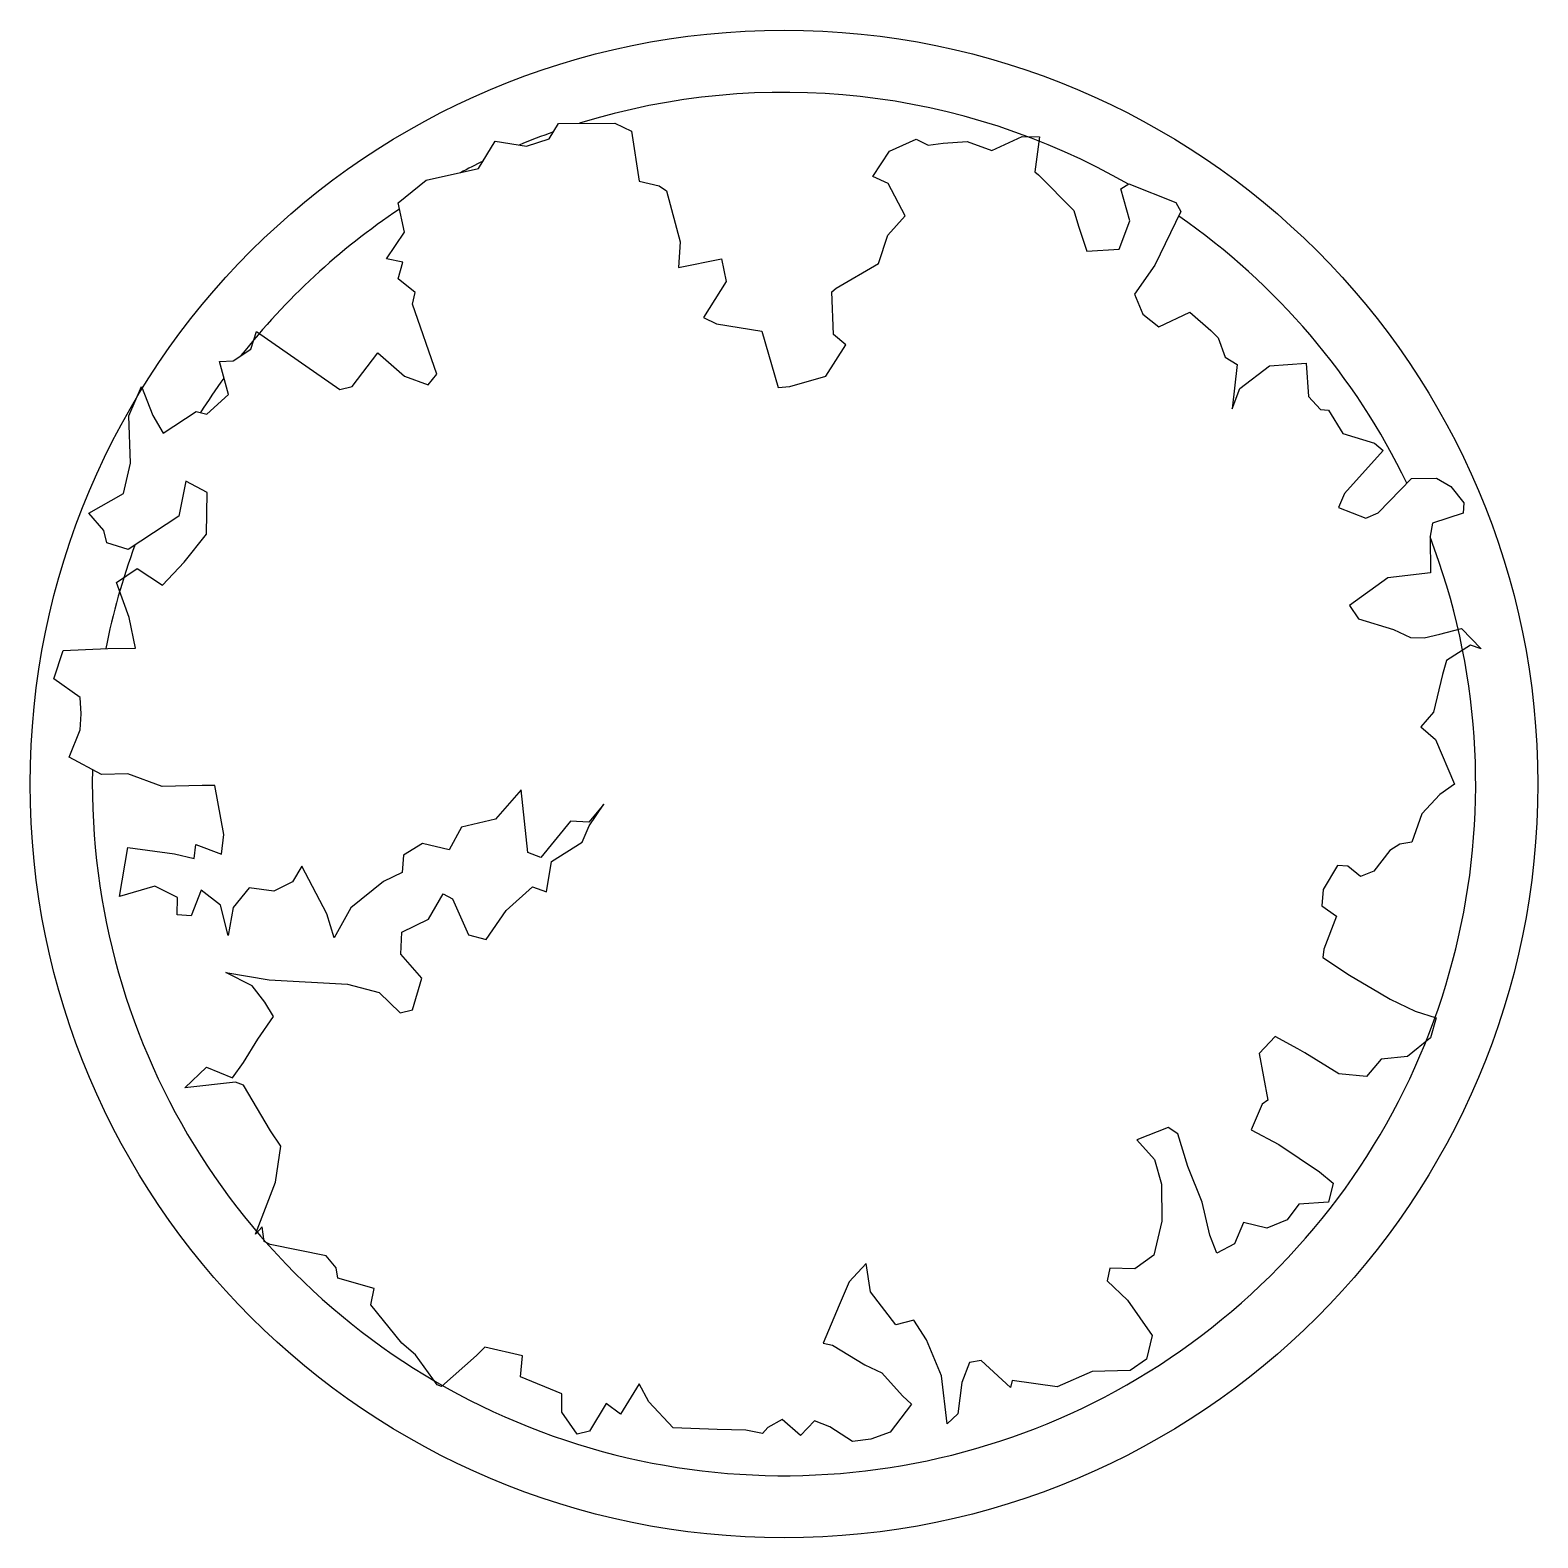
# Model space of a CAD drawing. Extents: x -65 to 116, y -35 to 21.
# Drawn here: x 52.879 to 53.607, y 1.174 to 1.902 of the extents above; entities that cross this region are included whole.
import ezdxf

# ---------------------------------------------------------------- set-up
doc = ezdxf.new("R2010")
doc.units = 0
doc.header["$LTSCALE"] = 100
doc.header["$MEASUREMENT"] = 0
doc.layers.add('P-ARVORE', color=2, linetype='CONTINUOUS')

# ---------------------------------------------------------------- blocks, each defined once
blk = doc.blocks.new('P-1611')
at = {"layer": 'P-ARVORE'}
blk.add_lwpolyline([(-0.08689, -0.00968), (-0.09414, -0.01848), (-0.10301, -0.01789), (-0.11736, -0.03549), (-0.12369, -0.03307), (-0.12683, -0.00278), (-0.13924, -0.01692), (-0.15564, -0.02082), (-0.1616, -0.03171), (-0.17446, -0.02871), (-0.18359, -0.03431), (-0.18421, -0.04268), (-0.19325, -0.0471), (-0.20909, -0.0598), (-0.20909, -0.0598), (-0.21715, -0.07415), (-0.22056, -0.06271), (-0.23273, -0.03968), (-0.23724, -0.04714), (-0.24627, -0.05172), (-0.25804, -0.05016), (-0.26575, -0.05966), (-0.26821, -0.07315), (-0.272, -0.0584), (-0.2813, -0.05117), (-0.28615, -0.06365), (-0.29286, -0.06309), (-0.29273, -0.05475), (-0.30359, -0.04929), (-0.32059, -0.05423), (-0.31663, -0.03065), (-0.29411, -0.03368), (-0.28463, -0.03589), (-0.2839, -0.02918), (-0.27143, -0.03387), (-0.27039, -0.0243), (-0.27459, -0.00075), (-0.28076, -0.00065), (-0.30005, -0.00124), (-0.31661, 0.00484), (-0.32942, 0.00451), (-0.34497, 0.01299), (-0.33966, 0.02617), (-0.33916, 0.03387), (-0.33967, 0.04167), (-0.35243, 0.05083), (-0.34782, 0.06446), (-0.32622, 0.06537), (-0.3129, 0.06557), (-0.31603, 0.08036), (-0.32214, 0.0973), (-0.31207, 0.10395), (-0.29988, 0.09591), (-0.28945, 0.10709), (-0.27867, 0.12062), (-0.27831, 0.14064), (-0.28866, 0.14613), (-0.29206, 0.12925), (-0.3165, 0.11316), (-0.32671, 0.11633), (-0.32827, 0.12239), (-0.33548, 0.13075), (-0.31877, 0.14017), (-0.31539, 0.15489), (-0.31621, 0.17766), (-0.30997, 0.1919), (-0.30455, 0.17776), (-0.29966, 0.16924), (-0.28369, 0.17978), (-0.2786, 0.17845), (-0.26806, 0.18797), (-0.27243, 0.20384), (-0.26579, 0.20428), (-0.25732, 0.20983), (-0.25454, 0.21834), (-0.21439, 0.1903), (-0.20833, 0.19186), (-0.19606, 0.20815), (-0.18316, 0.19683), (-0.17172, 0.19258), (-0.16756, 0.19785), (-0.17926, 0.23158), (-0.17795, 0.23716), (-0.18622, 0.24379), (-0.18391, 0.25177), (-0.19184, 0.25342), (-0.18319, 0.26631), (-0.18627, 0.28044), (-0.17265, 0.29133), (-0.14736, 0.29697), (-0.13939, 0.31016), (-0.12424, 0.30781), (-0.12424, 0.30781), (-0.11331, 0.31136), (-0.10879, 0.31881), (-0.08164, 0.31892), (-0.07356, 0.31511), (-0.06982, 0.29086), (-0.06017, 0.28866), (-0.05668, 0.28622), (-0.05008, 0.26166), (-0.05094, 0.24927), (-0.03022, 0.25345), (-0.02784, 0.24244), (-0.03887, 0.22506), (-0.03251, 0.22214), (-0.01062, 0.21857), (-0.00285, 0.19142), (0.00279, 0.19179), (0.02013, 0.19675), (0.02981, 0.21188), (0.02381, 0.21698), (0.02314, 0.23744), (0.02519, 0.23923), (0.04557, 0.25123), (0.05018, 0.26486), (0.0584, 0.27422), (0.05022, 0.28985), (0.04284, 0.29321), (0.05087, 0.30539), (0.06382, 0.31124), (0.06952, 0.30827), (0.07678, 0.30925), (0.0884, 0.31), (0.10034, 0.30578), (0.1149, 0.3124), (0.12324, 0.31228), (0.121, 0.29547), (0.12277, 0.29392), (0.13989, 0.2767), (0.14205, 0.26918), (0.14617, 0.25712), (0.16176, 0.25813), (0.16687, 0.2718), (0.16254, 0.28718), (0.16638, 0.28959), (0.18913, 0.28058), (0.19157, 0.27624), (0.17893, 0.25042), (0.16917, 0.23645), (0.17314, 0.22672), (0.18087, 0.22055), (0.1959, 0.2277), (0.20598, 0.21886), (0.20955, 0.21526), (0.21282, 0.20597), (0.21871, 0.20252), (0.21627, 0.18102), (0.21996, 0.19094), (0.23424, 0.20187), (0.252, 0.20303), (0.25305, 0.18693), (0.25896, 0.18065), (0.2628, 0.1804), (0.2697, 0.16919), (0.285, 0.16452), (0.28907, 0.16095), (0.27042, 0.14024), (0.26753, 0.13339), (0.2807, 0.12825), (0.2867, 0.13081), (0.30278, 0.14735), (0.31493, 0.14764), (0.32186, 0.1436), (0.32804, 0.13567), (0.3277, 0.13065), (0.31301, 0.12586), (0.31175, 0.11961), (0.31191, 0.10196), (0.31191, 0.10196), (0.29141, 0.09946), (0.29141, 0.09946), (0.27295, 0.08609), (0.2772, 0.0797), (0.29419, 0.07464), (0.30228, 0.07067), (0.30895, 0.07061), (0.31651, 0.07226), (0.32699, 0.07511), (0.33646, 0.06523), (0.33134, 0.06707), (0.31966, 0.05964), (0.31777, 0.05285), (0.31345, 0.03474), (0.30725, 0.02767), (0.31432, 0.02147), (0.32355, -0.00009), (0.31655, -0.00505), (0.30783, -0.01445), (0.30305, -0.02809), (0.29711, -0.02897), (0.29232, -0.03212), (0.28464, -0.04212), (0.27814, -0.04471), (0.27214, -0.0396), (0.26712, -0.03926), (0.26021, -0.05087), (0.25956, -0.05875), (0.26655, -0.06379), (0.26043, -0.07969), (0.26002, -0.08371), (0.2729, -0.0922), (0.28729, -0.10076), (0.29249, -0.10376), (0.30453, -0.10964), (0.31474, -0.11281), (0.31204, -0.12248), (0.30096, -0.13153), (0.28822, -0.13286), (0.28109, -0.14116), (0.26768, -0.13987), (0.25136, -0.12977), (0.2479, -0.12783), (0.23701, -0.12187), (0.22922, -0.13004), (0.23352, -0.15259), (0.2308, -0.15443), (0.22546, -0.16695), (0.23874, -0.17391), (0.25843, -0.18712), (0.26496, -0.1927), (0.26272, -0.20184), (0.24845, -0.20277), (0.24278, -0.21031), (0.23304, -0.21427), (0.22171, -0.21168), (0.21738, -0.22196), (0.20883, -0.22635), (0.20544, -0.21774), (0.20173, -0.20182), (0.19495, -0.1846), (0.19008, -0.16875), (0.18539, -0.16572), (0.17028, -0.17171), (0.17873, -0.18115), (0.18217, -0.19309), (0.18233, -0.21091), (0.1784, -0.22733), (0.16933, -0.23392), (0.15716, -0.23371), (0.15589, -0.2398), (0.16583, -0.24915), (0.1776, -0.26621), (0.17501, -0.27754), (0.16704, -0.28306), (0.14874, -0.28358), (0.13189, -0.29085), (0.11003, -0.28777), (0.10925, -0.29116), (0.09508, -0.27825), (0.08947, -0.27912), (0.08577, -0.28885), (0.08392, -0.30397), (0.07874, -0.30881), (0.07606, -0.28565), (0.06877, -0.2683), (0.06264, -0.2587), (0.05396, -0.26094), (0.04176, -0.24507), (0.0397, -0.23137), (0.03145, -0.24024), (0.02668, -0.25155), (0.01888, -0.26989), (0.02344, -0.27076), (0.03905, -0.28024), (0.04714, -0.28421), (0.05719, -0.29522), (0.06145, -0.29927), (0.05117, -0.31277), (0.0419, -0.31621), (0.03313, -0.31728), (0.02217, -0.31016), (0.01466, -0.30732), (0.00795, -0.31442), (-0.00088, -0.30667), (-0.0078, -0.31045), (-0.01044, -0.31345), (-0.01838, -0.3118), (-0.03222, -0.31154), (-0.05344, -0.31076), (-0.06525, -0.2982), (-0.06982, -0.2895), (-0.07886, -0.30408), (-0.08587, -0.29887), (-0.09383, -0.31222), (-0.09989, -0.31378), (-0.10726, -0.3031), (-0.10716, -0.29426), (-0.12719, -0.28607), (-0.12618, -0.27601), (-0.14429, -0.27169), (-0.14836, -0.27579), (-0.16522, -0.29071), (-0.16744, -0.28986), (-0.17787, -0.27554), (-0.18441, -0.2698), (-0.18441, -0.2698), (-0.19944, -0.25129), (-0.19778, -0.24352), (-0.21527, -0.23849), (-0.2161, -0.23355), (-0.22098, -0.2277), (-0.22098, -0.2277), (-0.24799, -0.22229), (-0.25092, -0.22082), (-0.25188, -0.21372), (-0.25498, -0.21725), (-0.24545, -0.19214), (-0.24275, -0.1748), (-0.24774, -0.16729), (-0.26084, -0.14532), (-0.26476, -0.14391), (-0.28908, -0.14666), (-0.27867, -0.13664), (-0.26606, -0.14182), (-0.26089, -0.13432), (-0.25395, -0.12321), (-0.24633, -0.11221), (-0.25061, -0.10533), (-0.25663, -0.09739), (-0.26938, -0.09089), (-0.24848, -0.09452), (-0.21069, -0.09656), (-0.19544, -0.10056), (-0.1853, -0.1104), (-0.17922, -0.10901), (-0.17472, -0.09372), (-0.18498, -0.08205), (-0.1845, -0.07152), (-0.17158, -0.06518), (-0.16454, -0.05306), (-0.16005, -0.05544), (-0.15226, -0.07276), (-0.14378, -0.07504), (-0.13403, -0.06107), (-0.12144, -0.04959), (-0.11462, -0.05197), (-0.11225, -0.03732), (-0.09736, -0.02802), (-0.09404, -0.02014), (-0.08689, -0.00968)], dxfattribs=at)
blk.add_circle((0, 0), 0.36378, dxfattribs=at)
for start, end in [(60.14013, 107.20065), (109.47772, 112.50737), (115.78661, 117.88878), (123.78586, 141.73375), (25.7672, 55.19598), (144.06091, 147.52292), (178.82377, 20.92988), (159.78897, 168.7139)]:
    blk.add_arc((0, 0), 0.33378, start, end, dxfattribs=at)

msp = doc.modelspace()

# ---------------------------------------------------------------- block references
at = {"layer": 'P-ARVORE', "linetype": 'CONTINUOUS'}
msp.add_blockref('P-1611', (53.243, 1.53792), dxfattribs=at)

doc.saveas('drawing.dxf')
